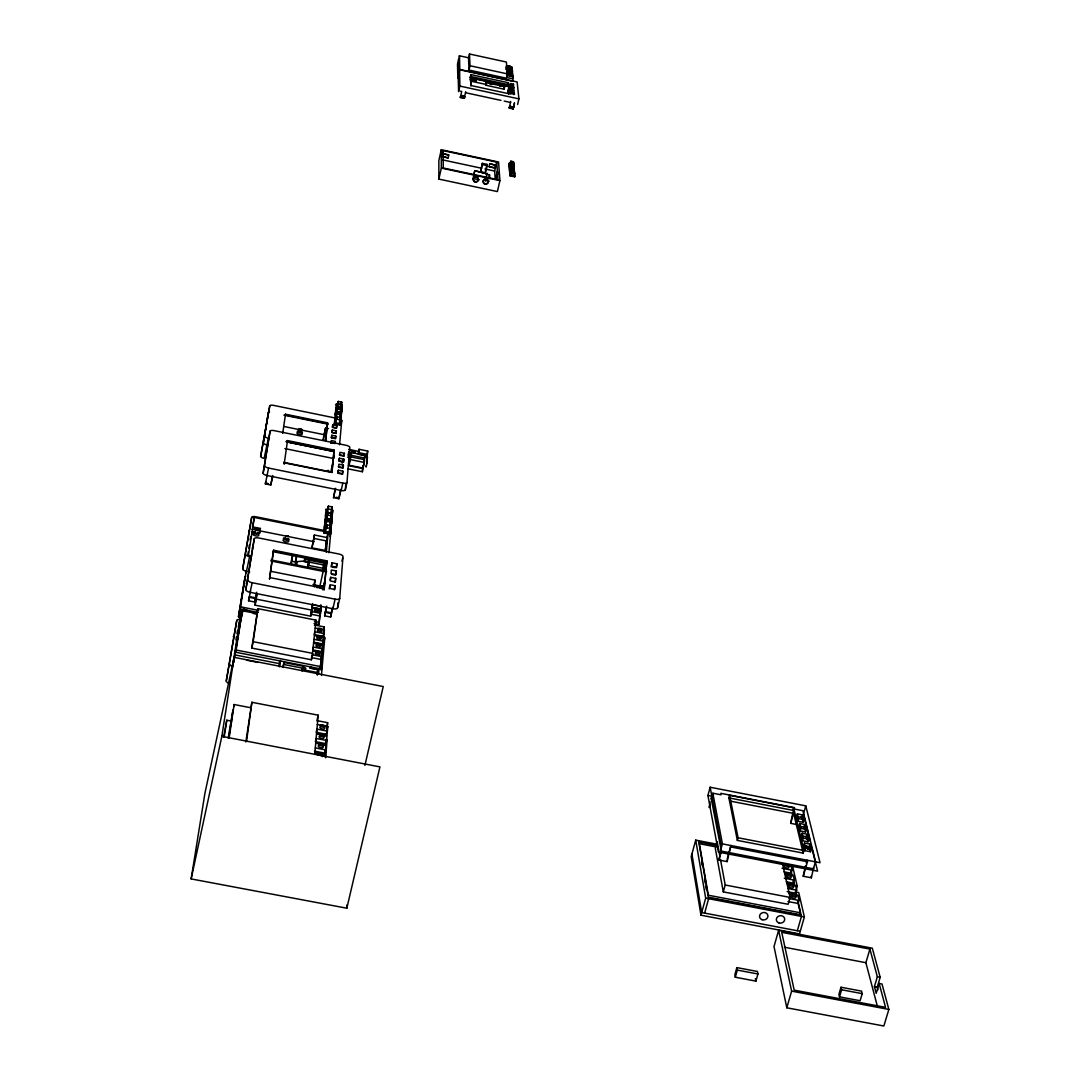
<?xml version="1.0" encoding="UTF-8"?>
<svg xmlns="http://www.w3.org/2000/svg" width="1080" height="1080" viewBox="0 0 1080 1080"><rect width="100%" height="100%" fill="white"/><g stroke="black" fill="none" stroke-linecap="round" stroke-linejoin="round"><path stroke-width="1.5" d="M324.257 566.69L323.663 570.713M325.175 561.317L325.067 562.288M364.905 765.41L383.238 686.543L234.103 657.329L204.944 793.179L191.147 878.918L346.829 908.213L347.018 904.865M364.878 456.759L366.795 457.151L367.713 451.076L359.019 449.294L358.223 453.276M366.795 457.151L367.713 451.076M363.245 466.87L364.554 459.675L350.595 456.84L349.339 462.47L349.124 465.251L363.11 468.086L364.473 460.917L364.176 461.7M363.717 462.267L364.851 455.301L350.946 452.48L349.475 460.85L350.946 452.48M347.8 468.788L362.367 471.744L362.705 466.83M362.367 471.744L363.299 465.318M367.132 456.111L358.398 454.329L359.019 449.294M325.661 757.782L327.105 739.652M337.581 607.811L339.728 598.28L343.008 556.538A4.455 1.674 12.4 0 0 338.796 553.986L258.876 538.002A4.469 1.674 11.8 0 0 254.246 538.771L245.835 589.626A4.617 1.809 11.7 0 0 250.101 592.312L332.924 608.729A4.604 1.796 12.4 0 0 337.581 607.811L337.986 602.775M349.124 465.251L350.595 456.84M345.33 489.848L346.99 482.436L349.799 447.444A3.996 1.364 12.4 0 0 345.992 445.271L274.212 430.637A4.023 1.364 11.9 0 0 270.068 431.19L263.129 473.216A4.144 1.472 11.8 0 0 266.963 475.483L341.172 490.495A4.131 1.458 12.4 0 0 345.33 489.848L345.749 484.812M324.567 756.067L324.972 751.18M325.62 743.027L325.89 739.76M326.147 736.492L326.416 733.239M326.673 729.972L327.618 722.682L317.776 720.779M324.864 756.891L325.391 750.371M325.647 747.117L326.309 738.976M326.565 735.71L327.618 722.682M325.121 755.987L325.485 751.491M314.537 751.127L325.161 753.178L325.89 749.979L326.268 745.254L315.684 743.216M326.646 740.502L316.103 738.45L315.374 741.636L325.931 743.675L326.646 740.502L327.024 735.845L316.507 733.806M327.402 731.147L316.913 729.108L316.197 732.28L326.687 734.305L327.402 731.147L327.767 726.557L317.318 724.532M335.124 585.725L334.814 589.451L329.724 588.438L330.048 584.726L335.124 585.725L334.193 589.842M335.732 578.34L335.435 581.999L330.372 580.986L330.696 577.327L335.732 578.34L334.814 582.431M336.339 571.01L336.042 574.641L331.02 573.629L331.331 570.011L336.339 571.01L335.435 575.087L331.682 574.344M336.947 563.787L336.65 567.365L331.654 566.365L331.965 562.788L336.947 563.787L336.042 567.837M342.873 471.15L342.617 474.188L338.067 473.256L338.337 470.232L342.873 471.15L342.32 473.648L337.784 472.73L338.337 470.232M343.386 465.129L343.13 468.113L338.607 467.195L338.863 464.211L343.386 465.129L342.832 467.613L338.31 466.695M343.886 459.162L343.643 462.119L339.134 461.201L339.39 458.244L343.886 459.162L343.346 461.632L338.85 460.714L339.39 458.244M344.385 453.263L344.142 456.179L339.66 455.274L339.916 452.345L344.385 453.263L343.845 455.72L339.377 454.802M326.281 607.136L324.648 615.843L330.656 617.031L331.871 610.133M330.656 617.031L332.735 607.338M335.138 488.97L333.518 497.678L338.904 498.757L340.497 490.145M321.449 675.459L324.756 637.875A4.415 1.769 12.3 0 0 322.232 635.715M314.726 754.461L318.168 715.176L251.883 702.284L245.849 742M339.566 444.825L341.753 420.565A3.618 1.202 12.4 0 0 340.794 419.499M257.094 613.643L242.339 610.726L235.791 652.239L320.274 668.804L321.003 660.514M321.3 657.207L322.043 648.918M322.34 645.611L322.785 640.629M323.514 632.354L324.284 626.913L314.456 624.969M320.274 668.804L324.284 626.913M324.648 615.843L326.727 606.15M257.891 608.648L253.179 641.682L312.809 653.4L311.391 659.786L251.802 648.081L257.891 608.648L316.008 620.136L312.039 657.707L321.381 659.543L322.367 652.82L313.051 650.984M322.718 648.905L313.416 647.069L312.795 649.904L322.083 651.726L322.718 648.905L323.055 645.071L313.794 643.248M313.524 642.195L322.772 644.018L323.406 641.196L323.73 637.416L314.523 635.594M324.068 633.596L314.888 631.773L314.267 634.581L323.447 636.39L324.068 633.596L324.405 629.843L315.252 628.047M326.916 560.885L324.081 589.815L326.916 560.885L273.537 550.22L269.514 578.961L273.537 550.22M331.047 519.453L329.967 526.055C334.949 521.087 326.241 514.067 326.268 522.329L324.851 521.991L325.04 521.127L324.392 526.77L325.796 526.676L325.391 531.576L329.387 532.373L330.264 525.433L326.498 524.934L325.674 528.62M330.777 522.369L330.845 519.156M326.025 509.8L326.214 508.95L325.593 514.296L326.984 514.188L326.592 518.981L330.534 519.777L331.412 512.933L327.672 512.433L326.862 516.092M328.482 513.054L331.101 513.581L331.965 506.79L328.253 506.291L327.173 512.784L328.253 506.291M340.808 412.519L339.836 418.311C344.372 413.721 336.299 407.754 336.366 415.179L335.165 414.936L335.34 414.139L334.787 418.892L336.056 418.797L335.732 422.793L339.363 423.536L340.146 417.42L337.014 416.786L335.867 420.363L334.665 420.12L334.841 419.324L334.287 423.968L340.335 425.196L340.862 420.565L340.335 425.196M340.591 414.923L340.619 412.236M336.947 409.995L337.689 406.634L341.091 407.093L340.322 413.127L336.731 412.385L337.041 408.47L335.772 408.564L336.312 404.055L342.252 405.27L341.739 409.779L337.757 408.834L336.731 412.385M341.55 402.003L340.781 407.997L341.55 402.003L338.175 401.544L337.216 407.268L339.593 407.754M330.21 528.674L330.264 525.433M331.358 516.105L331.412 512.933M331.911 509.936L331.965 506.79M340.119 420.134L340.146 417.42M341.064 409.752L341.091 407.093M341.523 404.636L341.739 402.273M317.169 674.865L317.588 670.235M317.763 670.383L317.358 674.757L318.101 669.762L309.717 668.115L310.082 667.035M328.928 552.758L331.074 528.741L330.453 534.249L323.798 532.926L324.432 527.405L327.091 527.945M331.007 528.106L331.641 522.464L331.007 528.106L329.684 527.837M331.574 521.843L332.208 516.213L331.574 521.843C329.765 520.047 329.427 523.692 331.452 523.314M332.141 515.606L332.735 510.26L332.141 515.606L330.831 515.349M340.794 420.12L341.334 415.368L340.794 420.12L339.593 419.877M341.267 414.936L341.807 410.211L341.267 414.936L340.146 414.356L340.038 415.57M341.739 409.779L342.252 405.27M318.6 673.65L319.046 668.615M324.405 565.151L324.095 568.499L308.651 565.421L309.002 562.073L324.405 565.151L323.393 569.74M314.05 623.484L318.965 624.456L319.882 614.655M320.193 611.388L320.8 604.854M318.965 624.456L321.003 605.502M322.461 589.788L322.772 586.521L312.984 584.577M327.024 541.053L327.348 537.611L314.375 535.005L311.945 547.83L324.945 550.422L327.024 541.053L314.024 538.448L314.375 535.005M311.526 611.955L311.297 614.29L320.018 616.019L320.949 609.849L312.242 608.121M325.526 560.601L324.594 570.605L271.107 559.94M326.295 552.271L328.158 532.278L326.768 538.501M326.714 571.293A4.09 1.552 12.3 0 1 323.163 571.374L319.937 585.9A4.077 1.566 12.3 0 0 324.081 585.131L324.378 581.85M330.129 523.044L330.264 521.573M329.387 532.373L329.656 529.416M330.534 519.777L330.804 516.888L332.006 517.077M331.101 513.581L332.181 507.074M340.322 413.127L340.538 410.738M325.391 531.576L326.498 524.934M325.445 515.754L325.634 514.904L324.986 520.506L326.39 520.412L325.998 525.245L327.091 518.657M326.592 518.981L327.672 512.433M335.732 422.793L336.717 416.961M336.933 409.685L335.664 409.765L335.826 408.983L335.286 413.708L336.555 413.613L336.231 417.569L337.203 411.777M337.473 409.01L337.689 406.634M337.216 407.268L338.175 401.544M326.214 527.864L326.808 524.731M326.808 521.573L327.402 518.468M327.402 515.308L327.996 512.244M327.983 509.139L328.577 506.101M336.488 419.391L337.014 416.786M336.974 414.18L337.5 411.601M337.757 408.834L337.986 406.458M337.959 403.907L338.459 401.369M331.857 472.19L334.098 450.09L287.523 440.6L287.253 441.855L333.828 451.346M334.098 450.09L331.992 472.514L284.459 462.875L284.175 464.157L287.523 440.6M323.393 566.892L323.703 563.598M325.85 544.077L326.079 541.606M335.84 436.104L335.597 438.723L331.519 437.886L331.776 435.267L335.84 436.104L335.353 438.345L331.276 437.508L331.776 435.267M336.339 430.853L336.096 433.445L332.033 432.621L332.289 430.029L336.339 430.853L335.84 433.094L331.79 432.27L332.289 430.029M336.825 425.669L336.582 428.233L332.546 427.41L332.788 424.845L336.825 425.669L336.339 427.882L332.303 427.059L332.788 424.845M311.391 659.786L311.702 656.438M330.993 443.205L331.25 440.546L335.353 441.382L334.854 443.637M311.297 614.29L312.687 603.504M314.348 586.791L315.023 580.109L270.581 571.266M256.784 593.514L255.083 605.164L310.689 616.167L311.189 611.132M325.607 440.384L327.55 422.82L285.512 414.221L285.269 415.355M325.688 440.87L327.55 422.82M302.279 671.234L303.156 666.252L283.959 662.499L282.974 666.995M326.228 440.546L323.271 439.938L323.568 437.076L325.566 428.004L328.509 428.598M325.566 428.004L323.271 439.938M309.002 562.302L304.385 561.37L304.695 558.495M295.232 565.272L296.703 555.485L295.312 561.843M296.474 564.989L296.865 561.668L302.332 561.141L308.88 562.451M283.068 667.467L283.959 662.499M291.236 564.476L292.721 554.688L290.642 564.219M279.423 666.873L280.503 660.461M279.194 664.889L279.599 661.568M246.537 741.285L251.883 702.284M282.704 433.323L285.512 414.221M255.083 605.164L257.108 594.189M363.272 466.088L363.204 466.87M265.734 481.586L265.383 483.921L270.783 485.001L272.498 476.307M250.533 590.882L248.562 600.79L254.597 601.979L254.948 599.576M228.191 737.991L232.983 709.925L228.852 737.438M249.304 597.321L249.413 596.606L255.447 597.793L255.339 598.523L249.304 597.321L248.562 600.79M229.149 737.897L234.144 704.525L250.547 707.711M260.401 528.444L259.524 533.29L260.401 528.444L252.356 526.838L254.354 517.455L324.878 531.617M223.628 737.222L226.787 720.212L231.714 721.17M245.835 589.626L254.246 538.771M224.276 736.52L226.787 720.212M323.46 567.081L323.973 564.287M324.648 562.248L324.756 561.317M232.754 665.388L239.733 620.514L238.343 626.994M191.147 878.918L221.832 736.358L234.103 657.329M241.313 615.519L233.537 662.742L242.339 610.726M263.129 473.216L270.068 431.19M247.793 554.958L248.319 551.637M248.846 548.303L249.359 544.981M250.155 539.987L250.668 536.665M245.714 576.329A4.158 1.607 11.7 0 0 245.052 577.017L238.451 616.572L241.164 618.611L242.419 612.779M238.505 616.815L245.052 577.017M254.354 517.455L248.413 555.417L251.654 556.052M258.228 612.455L240.165 608.89L246.173 571.293L249.737 571.941M235.953 639.941L236.453 636.714M245.808 554.364A4.104 1.552 11.7 0 0 249.588 556.713L246.47 571.293A4.104 1.579 11.7 0 1 242.69 568.931L251.681 517.414A3.983 1.472 11.7 0 1 255.812 516.753L325.337 530.712M229.311 683.411A4.577 1.917 11.5 0 1 226.274 680.927L236.75 620.528A4.428 1.769 11.6 0 1 241.367 619.623M264.938 436.226A3.726 1.282 11.9 0 0 268.407 438.237L264.114 458.379A3.726 1.296 11.8 0 1 260.658 456.354L269.771 405.837A3.631 1.202 11.9 0 1 273.51 405.365L335.084 417.974M226.274 680.927L236.75 620.528M242.69 568.931L251.681 517.414M260.658 456.354L269.771 405.837M324.486 755.663L325.094 752.261M364.5 458.365L364.757 456.543M321.287 667.157L321.638 665.213M324.473 563.274L323.46 567.769L324.594 563.207L304.803 559.427L304.385 561.37M324.932 563.085L323.474 569.579M364.473 458.541L363.798 461.66M366.336 465.021C365.135 472.351 368.348 457.421 366.674 463.347M366.647 460.445L367.47 457.07L366.66 461.795M324.378 564.327L323.771 568.107M323.703 569.984L323.528 570.807M323.851 569.74L324.662 566.514L323.987 570.672M245.741 573.291L246.173 571.293M265.383 483.921L268.556 468.045A4.144 1.458 11.9 0 1 264.722 465.777M240.165 608.89L240.611 606.839L258.674 610.403M238.626 617.045L240.017 609.296M238.829 617.301L240.192 609.768M239.085 617.544L240.381 610.011M239.396 617.774L240.638 610.254M239.774 618.017L240.962 610.497M236.952 633.474L237.654 630.234M240.206 618.233L241.34 610.726M240.665 618.422L241.758 610.943M270.783 485.001L272.822 475.565M250.101 592.312L252.167 582.714A4.631 1.796 11.7 0 1 247.887 580.041M254.597 601.979L256.649 592.259M233.631 706.928L234.144 704.525M251.802 648.081L253.179 641.682M296.109 565.096L296.865 561.668M336.137 404.838L336.312 404.055M335.772 408.564L335.947 407.781M335.286 413.708L335.448 412.925M334.787 418.892L334.949 418.095M334.287 423.968L334.463 423.171L340.511 424.4M340.781 409.604L341.28 407.363M309.231 558.346L307.868 566.244L309.218 560.129M339.593 421.092L340.335 417.704M311.945 547.83L314.024 538.448M307.651 568.202L309.002 562.073M340.673 425.466L341.753 420.565M283.635 462.335L330.804 471.906L333.099 461.511M334.341 455.855L333.747 458.541L284.891 448.605M325.593 514.296L325.782 513.432M324.986 520.506L325.175 519.656L331.776 520.979M324.392 526.77L324.581 525.919L327.226 526.446M324.432 527.405L324.243 528.269L325.566 528.538M323.798 532.926L323.987 532.062L330.642 533.399M313.713 585.981L315.023 580.109M333.518 497.678L335.61 488.268M342.171 463.266L342.846 460.215M331.074 515.66L331.614 513.23M325.62 545.4L326.309 542.282M329.926 528.188L330.48 525.731M310.689 616.167L312.012 610.187L256.379 599.157M329.994 536.423L330.696 533.277A3.969 1.458 12.3 0 0 329.981 532.224M348.192 454.653L348.84 451.764M338.904 498.757L340.997 489.362M341.172 490.495L342.819 483.084A4.131 1.458 12.4 0 0 346.99 482.436M302.184 670.586L303.156 666.252M322.326 588.519L322.772 586.521M314.955 624.821L316.008 620.136M324.081 585.131L324.797 581.904M320.341 612.509L320.949 609.849M331.06 566.838L331.965 562.788M330.089 580.068L330.696 577.327M311 667.062L310.784 668.02L318.195 669.465L318.411 668.52M329.13 588.843L329.751 586.089M323.784 632.651L324.405 629.843M322.421 647.892L323.055 645.071M323.298 644.355L324.756 637.875M341.969 561.168L342.671 558.077M321.732 655.655L322.367 652.82M332.924 608.729L335.07 599.171A4.604 1.782 12.4 0 0 339.728 598.28M321.192 670.248L321.921 667.035M469.139 57.915L459.378 55.782L459.864 86.076L458.595 91.665L458.15 74.871L459.378 69.39L517.118 81.945L518.913 98.874L517.617 104.463M441.288 149.728L438.858 160.515L438.858 179.091L497.381 191.579L499.919 180.617L498.569 162.027L441.288 149.728L441.342 168.089L438.858 179.091M459.459 71.24L459.378 55.782M442.166 155.102L443.165 150.619L496.719 162.108L497.961 179.699L443.273 167.994L443.165 150.619M444.514 154.022L448.754 154.94L448.146 157.923L442.49 156.708L443.111 153.725M442.49 156.708L443.111 153.968L448.754 154.94M316.899 720.819L318.168 715.176M469.49 54L468.531 58.253L469.031 70.065L506.493 78.219L507.479 73.913L506.372 62.033L469.49 54L470.002 65.745L469.031 70.065M460.404 97.524C459.54 94.082 466.641 95.621 464.279 98.361L460.404 97.524L461.673 91.422L460.512 91.166M464.279 98.361L465.683 91.692M470.786 85.887L470.799 74.574L508.288 82.715L509.328 93.839L471.285 85.59L470.799 74.574M327.051 729.716L327.767 726.557M470.165 80.001L476.064 81.284L476.483 79.448L470.57 78.165M325.539 748.453L326.268 745.254M486.918 80.514L486.027 84.442L470.381 81.041M486.189 85.306L486.77 82.742L504.698 86.63L504.104 89.208L486.189 85.306L485.825 81.284M473.715 174.974L474.714 170.654L487.134 173.934L474.714 170.654M479.277 179.82L473.081 178.497L474.741 171.288M482.328 163.364L480.749 171.747L485.474 172.76L487.12 165.618L487.053 164.376L482.328 163.364L480.749 171.747M505.94 69.269L506.25 66.015L512.055 67.284L511.758 70.538M485.406 171.504L487.053 164.376M507.087 85.995L507.735 83.214M485.474 181.143L487.107 173.3M495.302 164.916L494.694 167.9L489.051 166.685L489.672 163.701L495.329 165.159L489.672 163.701M508.748 94.108L508.288 82.715M511.623 69.188L512.055 67.284M511.893 71.901L512.339 69.998L506.507 68.728L506.628 70.079L512.474 71.361L512.028 73.265M509.261 86.265L507.843 92.394L508.235 90.139M488.943 177.336L489.524 174.852L486.365 174.177M512.312 76.019L512.609 72.738L506.763 71.456M506.696 77.517L512.582 78.786L513.027 76.869L507.141 75.587L507.02 74.21L512.892 75.492L512.838 81.297L459.783 69.768M510.354 91.085L510.786 89.208L514.039 89.924L514.188 91.355L510.921 90.653L510.786 89.208M510.624 94.001L511.056 92.111L514.337 92.826L514.485 94.284L511.205 93.569L511.056 92.111M513.459 84.173L513.608 85.59L510.368 84.888L510.233 83.471L513.459 84.173L513.027 86.035L509.8 85.334M513.311 88.897L513.743 87.035L510.502 86.333L510.638 87.75L513.891 88.466L513.743 87.035M495.194 179.118L494.654 171.045L496.719 162.108M514.471 103.275L513.162 108.945L509.288 108.108L510.692 101.439M513.891 94.703L514.337 92.826M513.162 108.945L514.431 102.843M513.932 167.319L513.783 164.417L509.072 163.404L509.936 175.797L514.701 176.823L514.62 173.556L509.774 172.908L514.62 173.556M509.233 166.563L509.072 163.404M510.692 161.231L510.179 165.429C508.491 159.138 516.362 160.826 513 166.037L513.513 161.838M509.504 169.722L509.315 166.185M510.962 164.363L510.449 168.588L510.962 164.363L513.797 164.97M509.585 169.358L509.747 172.665L514.539 173.934M511.245 167.522L510.719 171.774C508.761 166.914 516.024 165.834 513.446 170.897M509.936 175.797L509.855 172.544M511.515 170.708L511.002 174.974L513.864 175.581L514.512 172.8L514.229 171.086L511.758 170.559L511.002 174.974M513.783 164.417L514.701 176.823M513.581 172.382L513.945 167.913M514.512 173.678L514.323 170.383M346.829 908.213L379.931 766.895L221.832 736.358M324.014 567.27L324.23 566.582M364.5 457.191L364.716 456.516M716.769 844.168L695.723 840.118L691.2 856.643L700.961 915.192L799.497 933.93L804.384 916.974L798.741 892.647L795.852 892.093L796.608 895.334M811.674 847.26L817.601 871.168L718.403 852.08L707.913 795.474L710.168 787.239L805.775 805.856L820.044 862.717L720.752 843.575L710.168 787.239M710.181 801.9L709.236 807.557L710.033 804.668M727.272 858.695L730.944 845.465L727.137 861.611L718.929 860.031L721.4 851.121L711.288 798.836L712.841 793.206L721.089 794.799L720.805 793.327L794.34 807.624L794.705 809.123L802.913 810.716L815.576 861.786L812.74 870.44M728.879 797.89L729.581 795.312L793.611 807.773L803.952 850.487L803.21 853.119L737.357 840.402L728.879 797.89L792.882 810.324L803.21 853.119M700.961 915.192L705.672 898.142L695.723 840.118M720.805 849.623L722.399 843.817L712.841 793.206M721.13 849.69L718.929 860.031M704.633 913.113L708.629 898.695L698.558 840.659M737.357 840.402L738.086 837.77L729.581 795.312M782.46 863.582L790.101 897.426L788.144 904.284L723.303 891.891L725.22 885.006L720.454 859.37M736.857 967.599L734.859 974.714L735.304 977.225L755.892 981.113L757.93 973.985L757.431 971.474L736.857 967.599L737.316 970.097L735.304 977.225M792.882 810.324L793.611 807.773M796.959 824.58L790.654 823.351L793.8 812.282M796.635 816.48L797.378 813.888L802.778 814.928L803.952 819.679L803.21 822.285L797.796 821.246L796.635 816.48L802.035 817.533L803.21 822.285M797.796 821.246L798.538 818.627L797.378 813.888M798.971 826.106L799.713 823.487L805.154 824.539L806.341 829.359L805.586 831.978L800.145 830.925L798.971 826.106L804.398 827.159L805.586 831.978M802.035 817.533L802.778 814.928M805.775 805.856L803.452 814.037L810.216 841.361M800.145 830.925L800.888 828.293L799.713 823.487M801.333 835.853L802.089 833.22L807.557 834.273L808.758 839.147L808.002 841.793L802.521 840.726L801.333 835.853L806.801 836.905L808.002 841.793M790.911 865.323L792.045 870.21L791.181 873.221L784.067 871.843M804.398 827.159L805.154 824.539M802.521 840.726L803.277 838.093L802.089 833.22M877.946 989.847L877.23 987.174L880.187 977.319L872.316 948.186L778.626 930.366L773.996 946.526L786.807 1007.788L883.845 1026L888.854 1009.436L881.982 983.975L879.147 983.448L876.177 993.33L874.409 986.648L877.351 976.793L869.927 949.091L781.731 932.324L794.205 990.144L885.546 1007.343L879.147 983.448M803.736 845.708L804.492 843.062L809.987 844.115L811.215 849.083L810.459 851.729L804.938 850.662L803.736 845.708L809.231 846.761L810.459 851.729M784.62 873.545L793.206 875.205L794.34 880.146L793.476 883.17L786.308 881.793M806.801 836.905L807.557 834.273M804.938 850.662L805.693 848.016L804.492 843.062M795.609 892.04L797.256 886.275L792.315 864.986M808.083 849.137L808.785 846.707L809.568 849.906M786.875 883.548L795.514 885.209L796.676 890.217L795.798 893.255L787.145 891.608M809.231 846.761L809.987 844.115M805.397 865.998L803.223 876.231L811.39 877.797L813.591 867.497M806.247 863.068L807.084 860.153L807.476 861.746L803.223 876.231M509.288 108.108L509.733 106.218L513.594 107.055M789.17 893.687L797.864 895.347L799.038 900.423L798.161 903.474L787.982 901.53M797.567 900.936L800.293 912.776L799.618 915.111L786.483 912.6M797.324 930.744L801.455 916.421L798.093 901.814M786.807 1007.788L791.627 991.13L778.626 930.366M840.996 987.241L838.904 994.316L839.511 996.854L860.112 1000.728L862.218 993.654L861.57 991.13L840.996 987.241L841.604 989.766L839.511 996.854M877.473 1006.668L865.877 962.699L869.927 949.091M318.006 670.397L318.249 669.681M510.813 162.689L513.648 163.296M511.096 165.821L513.932 166.428M511.367 169.007L514.08 169.385M511.65 172.192L514.364 172.584M337.311 497.381L335.907 497.34M351.486 454.478L351.445 455.301M255.339 532.413L256.244 533.534L257.607 532.967M285.552 538.38C283.351 540.081 290.79 539.393 285.849 538.38M509.355 72.387C506.196 72.32 512.879 74.075 510.421 72.657M352.431 452.452L354.267 453.006M268.434 483.719L267.273 483.273M509.193 67.001L507.83 67.014L510.543 67.527M877.351 976.793L880.187 977.319M874.409 986.648L877.23 987.174M737.316 970.097L757.93 973.985M841.604 989.766L862.218 993.654M791.627 991.13L888.854 1009.436M800.293 912.776L708.318 895.212L699.381 843.71L715.851 846.882M708.372 897.224L801.117 914.936M712.598 898.506L732.294 902.259M735.588 902.894L760.212 907.591M763.492 908.213L783.202 911.979M705.672 898.142L804.384 916.974M800.253 931.311L701.703 912.546L691.902 854.077M784.337 947.228L865.877 962.699M731.255 847.058L807.476 861.746M698.801 842.022L716.688 845.478M721.4 851.121L813.942 868.928M782.068 868.293L792.045 870.21M784.31 878.216L794.34 880.146M797.256 886.275L794.394 885.735L793.26 880.821M788.009 888.557L796.676 890.217M725.22 885.006L790.101 897.426M788.859 898.479L799.038 900.423M707.913 795.474L712.854 796.433M730.688 801.185L792.747 813.24L790.654 823.351M711.288 798.836L711.356 797.567M798.538 818.627L803.952 819.679M800.888 828.293L806.341 829.359M803.277 838.093L808.758 839.147M315.266 747.927L325.89 749.979M314.847 752.747L325.512 754.799M805.693 848.016L811.215 849.083M738.086 837.77L803.952 850.487M236.263 650.052L320.76 666.63M235.21 654.966L280.112 663.768M283.73 664.47L302.954 668.237M301.847 669.479L317.844 672.611M246.578 660.177L258.093 662.445M325.485 611.672L331.493 612.86M325.418 612.401L331.439 613.589M311.891 611.618L320.612 613.346M314.496 621.446L319.424 622.418M253.328 613.481L256.541 614.115M314.159 639.387L323.406 641.196M312.674 654.858L322.029 656.694M275.117 551.3L283.325 552.933M291.519 554.567L299.727 556.214M307.922 557.847L316.13 559.481M272.754 551.61L327.226 562.491M332.303 567.095L334.787 567.594M291.938 561.276L295.934 562.073M270.851 560.952L323.163 571.374M269.811 577.584L324.392 588.438M252.167 582.714L335.07 599.171M328.307 508.95L331.709 509.639M327.726 515.12L331.142 515.808M327.132 521.37L330.575 522.072M326.538 527.675L329.994 528.376M329.549 529.335L330.872 529.605M251.964 529.268L314.24 541.742M251.451 531.671L254.232 532.238M348.502 465.629L363.082 468.585M268.556 468.045L342.819 483.084M340.43 410.751L341.631 410.994M337.271 414.005L340.403 414.652M336.785 419.215L339.916 419.85M286.51 415.22L294.678 416.894M297.945 417.555L327.362 423.562M283.905 415.152L328.158 424.197M284.013 426.506L325.026 434.862M330.764 442.8L333.49 443.354M348.692 449.375L358.56 451.386M358.776 452.655L367.497 454.437M286.484 441.194L321.044 448.227M329.279 449.901L332.559 450.563M286.24 441.572L333.909 451.278M286.335 441.882L333.599 451.507M350.73 455.22L364.662 458.055M348.07 455.315L351.108 455.936M347.558 457.151L350.771 457.812M350.379 459.608L364.379 462.456M338.243 403.731L341.334 404.365M482.396 164.606L487.12 165.618M442.49 156.465L448.146 157.923M509.841 172.287L514.593 173.313M442.773 159.921L481.68 168.264M484.92 168.953L494.654 171.045M510.084 175.149L514.863 176.175M441.342 168.089L499.919 180.617M486 180.454L489.173 181.13M470.381 76.41L507.857 84.551M469.692 77.382L507.614 85.617M469.894 77.868L507.452 86.022M470.138 79.448L476.064 81.284M459.864 86.076L518.913 98.874M465.561 92.718L500.958 100.386M504.171 101.088L510.611 102.478M460.836 95.904L464.711 96.741M509.76 106.502L513.621 107.339M460.39 97.106L464.265 97.943M509.261 107.676L513.121 108.513M506.372 67.365L512.19 68.634M506.885 72.819L512.744 74.102M470.002 65.745L507.479 73.913M243.675 611.577L242.231 611.132M514.229 171.086L513.864 175.581M801.306 816.332L802.116 819.585M803.723 826.119L804.519 829.386M806.126 835.907L806.936 839.174M806.652 845.924L807.367 848.88M811.039 876.353L811.39 877.797M790.992 870.993L792.126 875.907M790.952 872.208L791.708 875.448M793.192 881.942L793.949 885.182M795.434 891.675L796.554 896.549M755.406 978.588L755.933 981.275M726.867 860.166L727.137 861.611M719.861 856.17L717.188 841.752L715.325 848.475L723.303 891.891M701.541 862.11L702.095 865.337M704.606 879.836L705.159 883.062M705.713 886.275L706.279 889.502M512.339 69.998L512.474 71.361M512.892 75.492L513.027 76.869M511.407 67.122L512.042 73.427M514.039 167.211L514.215 170.492M513.365 161.608L513.5 163.067M513.648 164.741L513.783 166.212M504.482 84.254L504.698 86.63M510.921 161.082L511.043 162.54M511.191 164.214L511.326 165.686M511.475 167.387L511.61 168.858M511.758 170.559L511.88 172.044M503.793 85.631L504.104 89.208M498.893 172.328L499.041 174.339M494.694 167.9L489.051 166.685M489.524 174.852L489.753 178.646M332.195 472.082A3.713 1.296 12.3 0 1 330.804 471.906M265.586 425.466A3.618 1.229 11.9 0 1 266.166 424.953M269.541 411.75A3.631 1.215 11.9 0 0 268.367 412.385L263.52 442.949A3.726 1.282 11.9 0 0 266.976 444.96M328.712 470.543A2.97 1.04 12.3 0 1 327.834 470.354M265.194 457.475A2.97 1.04 11.8 0 1 264.857 457.313M300.807 431.244A2.659 0.905 12.1 0 1 301.847 432.905A2.659 0.905 12.1 0 1 297.581 431.919A2.659 0.905 12.1 0 1 299.592 430.961M301.901 433.661A2.659 0.905 12.1 0 1 300.969 434.632A2.659 0.905 12.1 0 1 297.608 433.85A2.659 0.905 12.1 0 1 297.5 432.635M268.515 438.426A4.01 1.377 11.9 0 1 269.46 437.764M256.581 529.726A1.985 0.743 11.7 0 1 254.394 528.457A1.985 0.743 11.7 0 1 257.283 528.457A1.985 0.743 11.7 0 1 257.621 529.726M254.529 532.859A3.186 1.188 11.7 0 1 253.692 532.521M248.657 531.603A3.969 1.485 11.7 0 1 248.846 531.252M287.699 538.286A2.916 1.094 12 0 1 288.306 540.135A2.916 1.094 12 0 1 283.797 539.096A2.916 1.094 12 0 1 285.525 537.786M288.279 540.621A2.916 1.094 12 0 1 287.807 541.957A2.916 1.094 12 0 1 284.094 541.337A2.916 1.094 12 0 1 283.392 539.784M257.769 532.292A2.929 1.094 11.7 0 1 258.35 534.141A2.929 1.094 11.7 0 1 253.827 533.101A2.929 1.094 11.7 0 1 255.596 531.792M258.714 535.005A2.929 1.094 11.7 0 1 256.959 536.018A2.929 1.094 11.7 0 1 253.368 534.843A2.929 1.094 11.7 0 1 254.394 533.588M243.526 584.145A4.158 1.62 11.7 0 1 244.89 583.254M246.591 609.701A1.917 0.756 11.6 0 1 245.7 610.645A1.917 0.756 11.6 0 1 243.149 609.701A1.917 0.756 11.6 0 1 244.715 608.999M317.952 610.443A2.12 0.837 12.2 0 1 317.966 611.591A2.12 0.837 12.2 0 1 315.171 611.186A2.12 0.837 12.2 0 1 314.672 609.971M317.034 587.668A2.079 0.81 12.3 0 1 320.26 588.141M319.167 653.495A2.268 0.918 12.3 0 1 319.046 654.79A2.268 0.918 12.3 0 1 315.9 654.183A2.268 0.918 12.3 0 1 316.022 652.874M320.125 637.835A2.241 0.905 12.3 0 1 320.584 639.306A2.241 0.905 12.3 0 1 317.223 638.644A2.241 0.905 12.3 0 1 317.925 637.403M321.26 630.49A2.228 0.891 12.3 0 1 321.138 631.746A2.228 0.891 12.3 0 1 318.047 631.139A2.228 0.891 12.3 0 1 318.168 629.883M320.207 645.989A2.255 0.905 12.3 0 1 319.451 647.069A2.255 0.905 12.3 0 1 316.494 646.326A2.255 0.905 12.3 0 1 316.75 645.125M252.248 548.087A4.469 1.688 11.7 0 1 253.314 547.25M232.916 666.644A4.577 1.903 11.5 0 1 229.865 664.187M233.267 636.795A4.428 1.796 11.6 0 1 233.699 636.188M303.197 667.102A2.403 0.986 12.2 0 1 305.681 668.844A2.403 0.986 12.2 0 1 301.914 668.655M302.724 669.249A2.403 0.986 12.2 0 1 304.857 670.046M483.354 180.333A2.551 2.471 -2.4 0 1 487.593 179.591A2.551 2.471 -2.4 0 1 486.526 183.627A2.551 2.471 -2.4 0 1 483.179 181.008M503.091 84.74A2.403 2.349 -4.4 0 1 501.633 85.725M500.594 85.739A2.403 2.349 -4.4 0 1 498.704 83.687M503.415 84.726A2.403 2.349 -4.4 0 1 498.744 83.754M493.425 82.647A2.403 2.349 -3.1 0 1 491.981 83.633M490.928 83.646A2.403 2.349 -3.1 0 1 489.038 81.581A2.403 2.349 -3.1 0 0 493.736 82.62M317.547 755.393A2.592 1.134 12.4 0 1 318.249 755.001M322.461 756.338A2.592 1.134 12.4 0 1 322.515 756.648M323.406 736.709A2.565 1.107 12.4 0 1 323.109 738.315A2.565 1.107 12.4 0 1 319.464 737.384A2.565 1.107 12.4 0 1 320.396 735.939M324.554 727.704A2.538 1.094 12.4 0 1 323.879 728.987A2.538 1.094 12.4 0 1 320.679 728.365A2.538 1.094 12.4 0 1 320.234 726.867M322.637 746.145A2.579 1.121 12.4 0 1 322.502 747.725A2.579 1.121 12.4 0 1 318.924 747.036A2.579 1.121 12.4 0 1 319.059 745.443M795.326 896.711A2.525 1.107 17.2 0 1 794.812 898.182A2.525 1.107 17.2 0 1 791.411 897.115A2.525 1.107 17.2 0 1 791.924 895.63M791.14 877.163A2.484 1.08 17 0 1 788.09 877.622A2.484 1.08 17 0 1 786.888 875.556M788.413 866.619A2.471 1.067 17 0 1 788.076 868.01A2.471 1.067 17 0 1 784.85 867.2A2.471 1.067 17 0 1 784.634 865.661M789.359 865.539A2.471 1.067 17 0 1 787.253 866.241A2.471 1.067 17 0 1 784.62 864.621M788.481 864.581A2.471 1.067 17 0 1 788.913 864.891M793.301 886.883A2.511 1.094 17.1 0 1 792.315 888.017A2.511 1.094 17.1 0 1 789.237 887.045A2.511 1.094 17.1 0 1 789.156 885.573M312.593 604.598L311.999 607.257L320.679 608.971L321.273 606.312L312.593 604.598M458.649 59.035L457.488 64.192L457.853 78.327L459.041 73.089L458.649 59.035M497.002 171.909L496.179 178.079L497.002 171.909M288.36 536.234L285.512 535.667L288.36 536.234M301.793 429.394L299.201 428.868L301.793 429.394M301.199 432.162L298.593 431.744L301.199 432.162M258.404 530.226L255.542 529.781L258.404 530.226M355.185 451.805L351.365 451.035L355.185 451.805M511.421 75.843L508.653 75.155L511.421 75.843M511.677 74.749L508.869 74.142L511.677 74.749M511.394 71.996L508.613 71.388L511.394 71.996M511.124 69.255L508.343 68.648L511.124 69.255M510.867 70.349L508.1 69.741L510.867 70.349M510.854 66.541L508.127 65.867L510.854 66.541M315.238 609.512A2.12 0.837 12.3 0 0 318.749 609.822A2.12 0.837 12.3 0 0 316.305 608.297A2.12 0.837 12.3 0 0 315.238 609.512M316.265 652.55A2.268 0.918 12.3 0 0 320.018 652.874A2.268 0.918 12.3 0 0 317.399 651.213A2.268 0.918 12.3 0 0 316.265 652.55M317.709 637.119A2.241 0.905 12.3 0 0 321.422 637.443A2.241 0.905 12.3 0 0 318.829 635.81A2.241 0.905 12.3 0 0 317.709 637.119M318.411 629.532A2.228 0.891 12.3 0 0 322.097 629.856A2.228 0.891 12.3 0 0 319.531 628.236A2.228 0.891 12.3 0 0 318.411 629.532M316.994 644.787A2.255 0.905 12.3 0 0 320.72 645.111A2.255 0.905 12.3 0 0 318.114 643.464A2.255 0.905 12.3 0 0 316.994 644.787M474.296 181.157A2.565 2.471 -1.5 0 0 478.346 179.415A2.565 2.471 -1.5 0 0 474.768 176.891A2.565 2.471 -1.5 0 0 474.296 181.157M484.542 183.978A2.565 2.471 -2.4 0 0 488.308 181.697A2.565 2.471 -2.4 0 0 484.394 179.685A2.565 2.471 -2.4 0 0 484.542 183.978M474.323 181.669A2.565 2.484 -1.5 0 0 478.373 179.928A2.565 2.484 -1.5 0 0 474.795 177.404A2.565 2.484 -1.5 0 0 474.323 181.669M318.533 754.772A2.592 1.134 12.4 0 0 322.826 755.082A2.592 1.134 12.4 0 0 319.829 753.098A2.592 1.134 12.4 0 0 318.533 754.772M320.139 735.764A2.565 1.107 12.4 0 0 324.378 736.088A2.565 1.107 12.4 0 0 321.422 734.13A2.565 1.107 12.4 0 0 320.139 735.764M320.935 726.462A2.538 1.094 12.4 0 0 325.148 726.773A2.538 1.094 12.4 0 0 322.204 724.842A2.538 1.094 12.4 0 0 320.935 726.462M319.343 745.214A2.579 1.121 12.4 0 0 323.609 745.524A2.579 1.121 12.4 0 0 320.625 743.553A2.579 1.121 12.4 0 0 319.343 745.214M792.356 895.685A2.525 1.107 17.2 0 0 796.271 895.928A2.525 1.107 17.2 0 0 792.976 893.876A2.525 1.107 17.2 0 0 792.356 895.685M787.752 875.489A2.484 1.08 17 0 0 791.627 875.732A2.484 1.08 17 0 0 788.373 873.72A2.484 1.08 17 0 0 787.752 875.489M790.047 885.519A2.511 1.094 17.1 0 0 793.935 885.762A2.511 1.094 17.1 0 0 790.654 883.737A2.511 1.094 17.1 0 0 790.047 885.519M778.923 922.928A4.212 3.726 -10.2 0 0 784.688 918.756A4.212 3.726 -10.2 0 0 777.951 916.555A4.212 3.726 -10.2 0 0 778.923 922.928M762.143 919.741A4.212 3.726 -9.8 0 0 767.907 915.557A4.212 3.726 -9.8 0 0 761.171 913.356A4.212 3.726 -9.8 0 0 762.143 919.741"/></g></svg>
